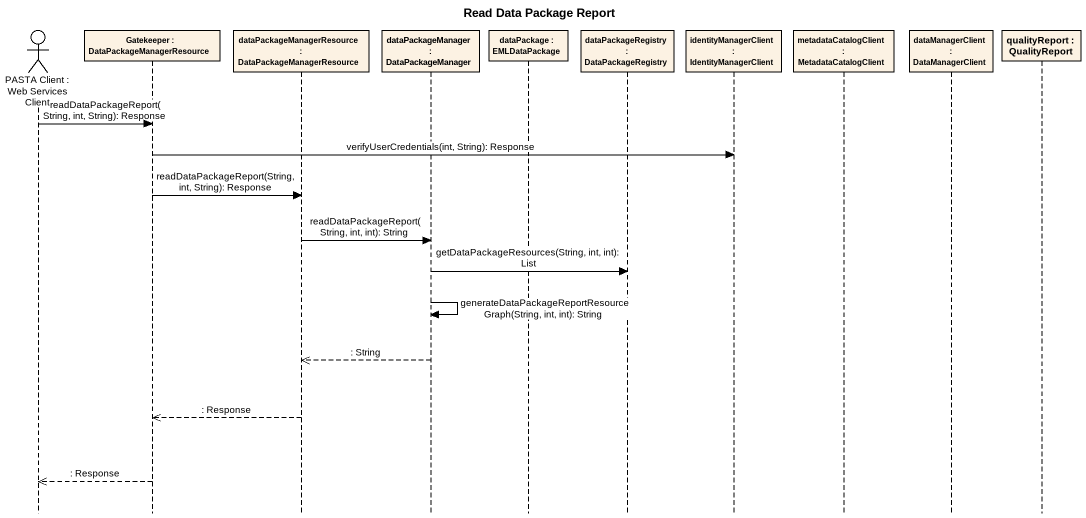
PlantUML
@startuml
title Read Data Package Report
hide footbox
actor "PASTA Client : Web Services Client" as PASTA_Client
participant "Gatekeeper : DataPackageManagerResource" as Gatekeeper
participant "dataPackageManagerResource : DataPackageManagerResource" as dataPackageManagerResource
participant "dataPackageManager : DataPackageManager" as dataPackageManager
participant "dataPackage : EMLDataPackage" as dataPackage
participant "dataPackageRegistry : DataPackageRegistry" as dataPackageRegistry
participant "identityManagerClient : IdentityManagerClient" as identityManagerClient
participant "metadataCatalogClient : MetadataCatalogClient" as metadataCatalogClient
participant "dataManagerClient : DataManagerClient" as dataManagerClient
participant "qualityReport : QualityReport" as qualityReport

PASTA_Client -> Gatekeeper : readDataPackageReport(String, int, String): Response
Gatekeeper -> identityManagerClient : verifyUserCredentials(int, String): Response
Gatekeeper -> dataPackageManagerResource : readDataPackageReport(String, int, String): Response
dataPackageManagerResource -> dataPackageManager : readDataPackageReport(String, int, int): String
dataPackageManager -> dataPackageRegistry : getDataPackageResources(String, int, int): List
dataPackageManager -> dataPackageManager : generateDataPackageReportResourceGraph(String, int, int): String
dataPackageManager -->> dataPackageManagerResource : : String
dataPackageManagerResource -->> Gatekeeper : : Response
Gatekeeper -->> PASTA_Client : : Response
@enduml
